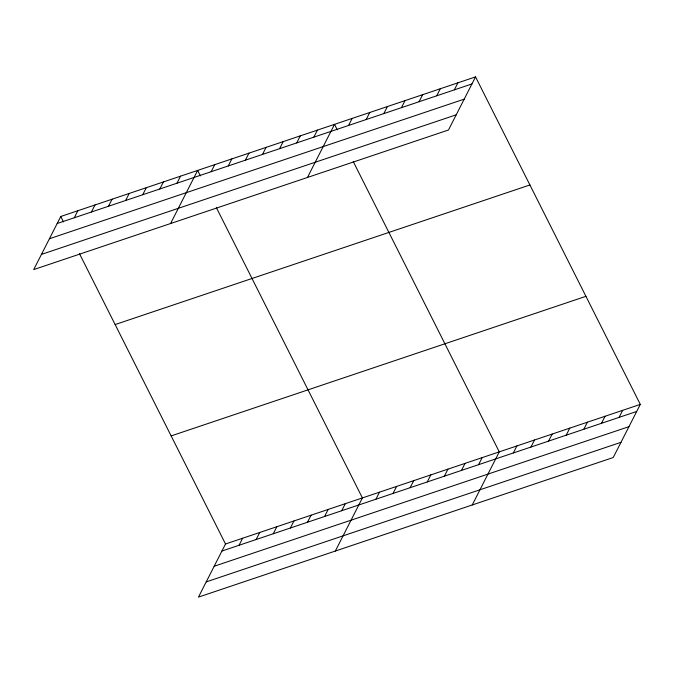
<?xml version="1.0" encoding="UTF-8"?>
<svg xmlns="http://www.w3.org/2000/svg" width="674" height="674" viewBox="0 0 674 674"><rect width="100%" height="100%" fill="white"/><g stroke="black" fill="none" stroke-linecap="round" stroke-linejoin="round"><path stroke-width="1.01" d="M475.541 76.887L60.77 216.48L33.7 269.6L448.48 130.006L475.541 76.887L640.3 404.4L613.23 457.52L198.459 597.113L225.52 543.994L640.3 404.4M74.283 217.769L77.872 210.718M91.394 212.015L94.983 204.963M108.506 206.252L112.095 199.201M125.617 200.498L129.206 193.446M142.72 194.735L146.317 187.684M159.831 188.981L163.428 181.929M176.942 183.218L180.531 176.167M170.573 223.532L197.642 170.412L200.38 175.863M211.164 171.702L214.753 164.658M228.267 165.947L231.864 158.895M245.378 160.185L248.976 153.141M262.489 154.43L266.078 147.379M279.6 148.668L283.19 141.624M296.712 142.913L300.301 135.862M313.814 137.159L317.412 130.107M307.454 177.473L334.523 124.345L337.261 129.796M348.559 125.465L352.148 118.413M366.184 119.534L369.773 112.482M383.809 113.603L387.407 106.551M401.443 107.663L405.032 100.62M419.068 101.732L422.657 94.689M436.693 95.801L440.291 88.749M454.327 89.869L457.916 82.818M239.043 545.283L242.632 538.231M256.154 539.529L259.743 532.477M273.256 533.766L276.854 526.714M290.368 528.012L293.965 520.96M307.479 522.249L311.068 515.197M324.59 516.495L328.179 509.443M341.701 510.732L345.29 503.689M335.332 551.046L362.401 497.926L216.379 207.651M375.915 499.215L379.513 492.172M393.026 493.461L396.615 486.409M410.137 487.698L413.726 480.655M427.249 481.944L430.838 474.892M444.36 476.189L447.949 469.138M461.463 470.427L465.06 463.375M478.574 464.672L482.163 457.621M472.213 504.986L499.274 451.858L353.252 161.583M513.31 452.979L516.907 445.927M530.944 447.047L534.533 439.996M548.569 441.116L552.158 434.064M566.194 435.177L569.791 428.133M583.827 429.245L587.416 422.202M601.452 423.314L605.041 416.262M619.077 417.383L622.675 410.331M57.172 223.524L471.952 83.938M49.429 238.731L464.201 99.137M41.443 254.393L456.222 114.807M115.136 324.556L529.916 184.962M171.154 435.909L585.933 296.324M221.931 551.037L636.711 411.452M214.189 566.244L628.96 426.65M206.202 581.906L620.981 442.321M60.77 216.48L63.508 221.923M79.498 253.719L225.52 543.994"/></g></svg>
